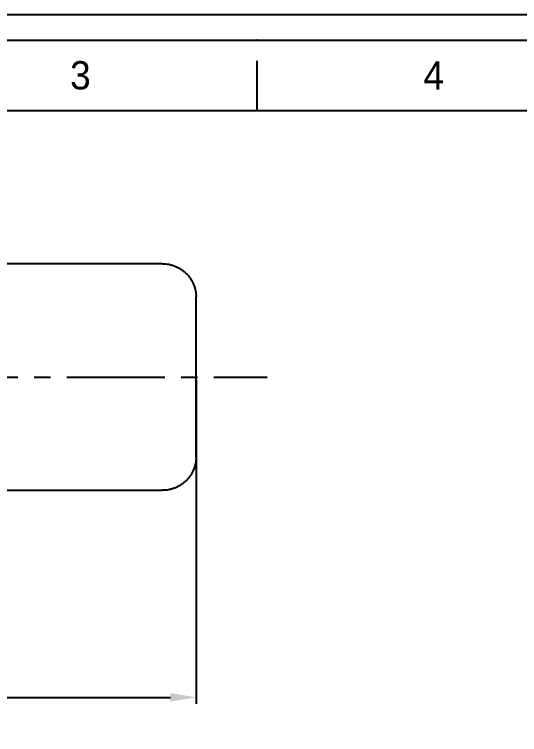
# Model space of a CAD drawing. Extents: x 10469 to 11055, y -15402 to -14985.
# Drawn here: x 10646.6 to 10744.7, y -15124.5 to -14984.7 of the extents above; entities that cross this region are included whole.
import ezdxf

# ---------------------------------------------------------------- set-up
doc = ezdxf.new("R2010")
doc.units = 0
doc.header["$MEASUREMENT"] = 0
doc.linetypes.add('CENTER2', pattern=[28.575, 19.05, -3.175, 3.175, -3.175])
doc.layers.get('0').update_dxf_attribs({"linetype": 'CONTINUOUS'})
doc.layers.get('DEFPOINTS').update_dxf_attribs({"linetype": 'CONTINUOUS'})
doc.layers.add('CENTER', color=1, linetype='CENTER2')
doc.layers.add('DIM', color=2, linetype='CONTINUOUS')
doc.styles.get("Standard").update_dxf_attribs({"font": ''})
doc.styles.get('Standard').set_extended_font_data('Gulim')
doc.dimstyles.new('ISO-25', dxfattribs={"dimtxt": 2.5, "dimasz": 2.5, "dimexe": 1.25, "dimexo": 0.625, "dimtad": 1, "dimdec": 1, "dimtxsty": 'Standard', "dimcen": 2.5, "dimadec": 0, "dimazin": 0, "dimtfac": 1, "dimtdec": 1, "dimtmove": 0, "dimatfit": 3, "dimfxl": 1, "dimarcsym": 0})

# ---------------------------------------------------------------- blocks, each defined once
blk = doc.blocks.new('*D49')
at = {"layer": 'DEFPOINTS', "color": 0, "transparency": 16777216}
for p in [(10523.86, -15055.07), (10681.86, -15055.09), (10681.86, -15117.31)]:
    blk.add_point(p, dxfattribs=at)
at = {"layer": 'DIM', "color": 3, "lineweight": -2, "transparency": 16777216}
for p, q in [((10523.86, -15055.69), (10523.86, -15118.56)), ((10681.86, -15055.71), (10681.86, -15118.56)), ((10528.86, -15117.31), (10676.86, -15117.31))]:
    blk.add_line(p, q, dxfattribs=at)
at = {"layer": 'DIM', "color": 3, "transparency": 16777216}
for points in [[(10528.86, -15116.47), (10528.86, -15118.14), (10523.86, -15117.31)], [(10676.86, -15116.47), (10676.86, -15118.14), (10681.86, -15117.31)]]:
    blk.add_solid(points, dxfattribs=at)
at = {"layer": 'DIM', "color": 3, "transparency": 16777216, "insert": (10602.86, -15114.11), "char_height": 5, "attachment_point": 5}
blk.add_mtext('158', dxfattribs=at)

msp = doc.modelspace()

# ---------------------------------------------------------------- linework, layer by layer
for p, q in [((10693.69, -15003.38), (10693.69, -14993.67)), ((11036.69, -15003.38), (10487.89, -15003.38)), ((10675.36, -15033.09), (10535.71, -15033.09))]:
    msp.add_line(p, q)
at = {"lineweight": -3}
msp.add_line((10535.71, -15077.09), (10675.36, -15077.09), dxfattribs=at)
msp.add_lwpolyline([(10681.86, -15070.7), (10681.86, -15039.48)])
for points in [[(10675.36, -15033.09), (10681.75, -15033.09), (10681.86, -15039.48)], [(10681.86, -15070.7), (10681.75, -15077.09), (10675.36, -15077.09)]]:
    msp.add_rational_spline(points, [1, 0.713250449154, 1], degree=2)
msp.add_point((10693.69, -14989.66))
at = {"layer": 'CENTER', "color": 1}
msp.add_lwpolyline([(10513.88, -15055.09), (10695.64, -15055.09)], dxfattribs=at)
at = {"layer": 'DEFPOINTS', "color": 7}
msp.add_lwpolyline([(10469.17, -14984.66), (11055.41, -14984.66), (11055.41, -15402.14), (10469.17, -15402.14)], close=True, dxfattribs=at)
at = {"layer": 'DIM', "color": 7}
msp.add_lwpolyline([(10474.17, -14989.66), (11050.41, -14989.66), (11050.41, -15397.14), (10474.17, -15397.14)], close=True, dxfattribs=at)

# ---------------------------------------------------------------- texts
at = {"char_height": 5.49, "attachment_point": 5}
for s, insert in [('3', (10659.39, -14996.52)), ('4', (10727.99, -14996.52))]:
    msp.add_mtext_dynamic_manual_height_columns(s, width=48.51, gutter_width=12.13, heights=[0], dxfattribs=dict(at, insert=insert))

# ---------------------------------------------------------------- dimensions: what is measured, and where the dimension line sits
at = {"layer": 'DIM', "color": 7}
dim = msp.add_linear_dim(base=(10681.86, -15117.31), p1=(10523.86, -15055.07), p2=(10681.86, -15055.09), dimstyle='ISO-25', override={"dimtxt": 5, "dimasz": 5, "dimcen": 5, "dimclrd": 3, "dimclre": 3, "dimclrt": 3, "dimfxl": 1.25}, dxfattribs=at)
dim.commit()
dim.dimension.update_dxf_attribs({"geometry": '*D49', "text_midpoint": (10602.86, -15114.11)})

doc.saveas('drawing.dxf')
